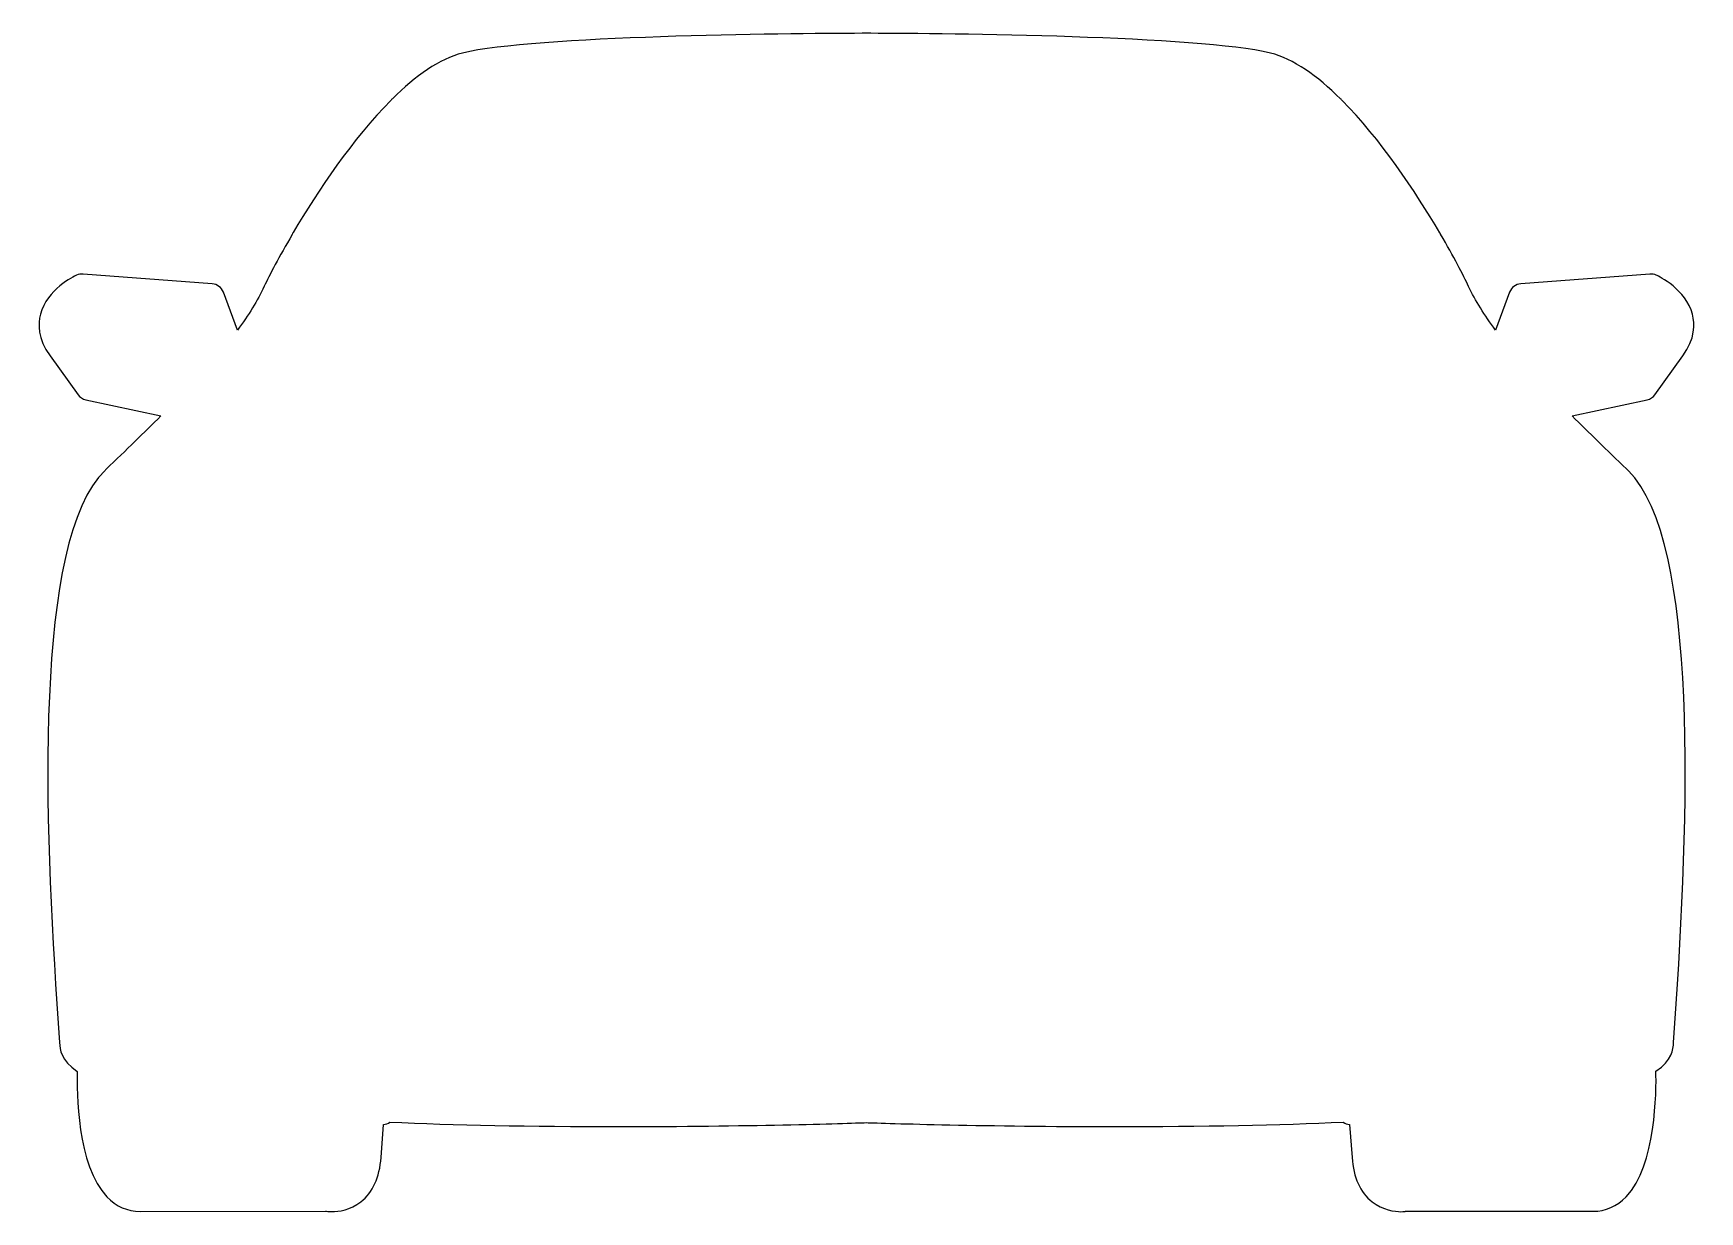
# Model space of a CAD drawing. Extents: x 2 to 285, y 70 to 270.
import ezdxf

# ---------------------------------------------------------------- set-up
doc = ezdxf.new("R2010")
doc.units = 0
doc.layers.get('0').update_dxf_attribs({"linetype": 'CONTINUOUS'})

msp = doc.modelspace()

# ---------------------------------------------------------------- linework, layer by layer
at = {"color": 7}
for points in [[(144.258694, 269.998344), (142.81706, 269.998344)], [(32.638762, 227.541424), (10.737139, 229.188588)], [(276.350537, 229.18561), (254.448916, 227.538446)], [(36.924962, 219.698779), (34.53017, 226.117655)], [(252.557507, 226.114677), (250.156758, 219.689844)], [(5.149292, 215.308328), (9.894197, 208.734565)], [(277.193476, 208.731586), (281.935408, 215.305349)], [(11.210736, 207.873748), (23.932323, 205.148332)], [(263.149398, 205.145354), (275.873964, 207.87077)], [(6.531368, 102.175266), (6.751785, 98.910721)], [(280.356734, 98.922616), (280.577151, 102.187153)], [(61.260106, 79.454526), (61.650301, 85.039397)], [(225.452262, 85.042375), (225.848412, 79.454526)], [(20.399715, 70.295344), (51.862633, 70.325119)], [(234.891433, 70.307239), (266.71476, 70.307239)]]:
    msp.add_lwpolyline(points, dxfattribs=at)
msp.add_lwpolyline([(272.380054, 196.146995)], close=True, dxfattribs=at)
for points in [[(142.81706, 269.998344), (129.976326, 269.953666), (87.147086, 269.581339), (75.074832, 266.653379)], [(212.009863, 266.653379), (199.940586, 269.581339), (157.105384, 269.953665), (144.258694, 269.998344)], [(75.074832, 266.653379), (71.160954, 265.700228), (67.092191, 262.751417), (63.18725, 258.888177)], [(223.906378, 258.88222), (219.995475, 262.751417), (215.926713, 265.700228), (212.009863, 266.653379)], [(62.928112, 258.632018), (56.491365, 252.183356), (50.510343, 243.241608), (46.384986, 236.227013)], [(63.005556, 258.757119), (62.969811, 258.721374), (62.957901, 258.670739), (62.928112, 258.632018)], [(63.18725, 258.888177), (63.1247, 258.8435), (63.050235, 258.801798), (63.005556, 258.757119)], [(224.085088, 258.751162), (224.043388, 258.795839), (223.968928, 258.837541), (223.906378, 258.88222)], [(224.159563, 258.632018), (224.123788, 258.667763), (224.117863, 258.715418), (224.085088, 258.751162)], [(240.729497, 236.167441), (236.60414, 243.193951), (230.614186, 252.168463), (224.159563, 258.632018)], [(46.182441, 235.881496), (43.990194, 232.128464), (42.34303, 228.965194), (41.467322, 227.109528)], [(46.268821, 236.072126), (46.256903, 236.045321), (46.218181, 235.964896), (46.182441, 235.881496)], [(46.384986, 236.227013), (46.352219, 236.16744), (46.301585, 236.134677), (46.268821, 236.072126)], [(240.809919, 236.060211), (240.789069, 236.104889), (240.75037, 236.125739), (240.729497, 236.167441)], [(240.872469, 235.932132), (240.848619, 235.979787), (240.815844, 236.04234), (240.809919, 236.060211)], [(245.617371, 227.103571), (244.738687, 228.968173), (243.076628, 232.152292), (240.872469, 235.932132)], [(9.661866, 228.997959), (9.152526, 228.75967), (4.636973, 226.588274), (3.522978, 222.376538)], [(10.737139, 229.188588), (10.394601, 229.212416), (9.998448, 229.140933), (9.661866, 228.997959)], [(277.422833, 228.99498), (277.083271, 229.137952), (276.699031, 229.209439), (276.350537, 229.18561)], [(283.564699, 222.37356), (282.447725, 226.585295), (277.932173, 228.756692), (277.422833, 228.99498)], [(34.53017, 226.117655), (34.226354, 226.924855), (33.49064, 227.475896), (32.638762, 227.541424)], [(41.467322, 227.109528), (40.320563, 224.687929), (38.786586, 222.230586), (36.924962, 219.698779)], [(250.156758, 219.689844), (248.301087, 222.224629), (246.755196, 224.676015), (245.617371, 227.103571)], [(254.448916, 227.538446), (253.594059, 227.472919), (252.858347, 226.921877), (252.557507, 226.114677)], [(3.522978, 222.376538), (3.100017, 220.771074), (3.034488, 218.239267), (5.149292, 215.308328)], [(281.935408, 215.305349), (284.053189, 218.236288), (283.987662, 220.768096), (283.564699, 222.37356)], [(9.894197, 208.734565), (10.209928, 208.299687), (10.680546, 207.989915), (11.210736, 207.873748)], [(275.873964, 207.87077), (276.410109, 207.986938), (276.880726, 208.29671), (277.193476, 208.731586)], [(23.932323, 205.148332), (21.126485, 202.339516), (18.03768, 199.349006), (14.680802, 196.126168)], [(272.380069, 196.147018), (269.035101, 199.357946), (265.958213, 202.342494), (263.149398, 205.145354)], [(14.466342, 195.914683), (2.316654, 184.047958), (4.112748, 136.750814), (6.531368, 102.175266)], [(14.680802, 196.126168), (14.603358, 196.063618), (14.537829, 195.98915), (14.466342, 195.914683)], [(272.695781, 195.846155), (272.591531, 195.953383), (272.496214, 196.054655), (272.380054, 196.146995)], [(280.577151, 102.187153), (282.99875, 136.703136), (284.782931, 183.890068), (272.695781, 195.846155)], [(6.751785, 98.910721), (6.829228, 97.731196), (6.966243, 95.944037), (9.742296, 94.034756)], [(277.366223, 94.046651), (280.148234, 95.955932), (280.282266, 97.734151), (280.356734, 98.922616)], [(9.742296, 94.034756), (9.664852, 90.743413), (9.712506, 78.054592), (14.802932, 72.746725)], [(272.311542, 72.75862), (277.404946, 78.060524), (277.449623, 90.752323), (277.366223, 94.046651)], [(61.650301, 85.039397), (62.052412, 85.051322), (62.424737, 85.209174), (62.764297, 85.429592)], [(62.764297, 85.429592), (73.546817, 84.95302), (86.378614, 84.670052), (101.733279, 84.670052)], [(101.733279, 84.670052), (122.940888, 84.670052), (140.356739, 85.230024), (143.484267, 85.343214)], [(143.484267, 85.343214), (146.754768, 85.233009), (164.164664, 84.670052), (185.375258, 84.670052)], [(185.393108, 84.670052), (200.744803, 84.670052), (213.567657, 84.95302), (224.347198, 85.429592)], [(224.347198, 85.429592), (224.683782, 85.209174), (225.056105, 85.054292), (225.452262, 85.042375)], [(185.375258, 84.670052), (185.387183, 84.670052), (185.387183, 84.670052), (185.393108, 84.670052)], [(57.852591, 71.927613), (59.875058, 73.509249), (61.018839, 76.05297), (61.260106, 79.454526)], [(225.848412, 79.454526), (226.092656, 76.05297), (227.233458, 73.509249), (229.258907, 71.927613)], [(14.802932, 72.746725), (16.348823, 71.141268), (18.281933, 70.295344), (20.399715, 70.295344)], [(52.917056, 70.253644), (54.09658, 70.253644), (56.065433, 70.509799), (57.852591, 71.927613)], [(229.258907, 71.927613), (231.084788, 70.485971), (233.098319, 70.247689), (234.152744, 70.247689)], [(266.71476, 70.307239), (268.832541, 70.307239), (270.762673, 71.153156), (272.311542, 72.75862)], [(51.862633, 70.325119), (51.972841, 70.307269), (52.354101, 70.253644), (52.917056, 70.253644)], [(234.152744, 70.247689), (234.617398, 70.247689), (234.897388, 70.295314), (234.891433, 70.307239)]]:
    msp.add_open_spline(points, degree=3, dxfattribs=at)

doc.saveas('drawing.dxf')
